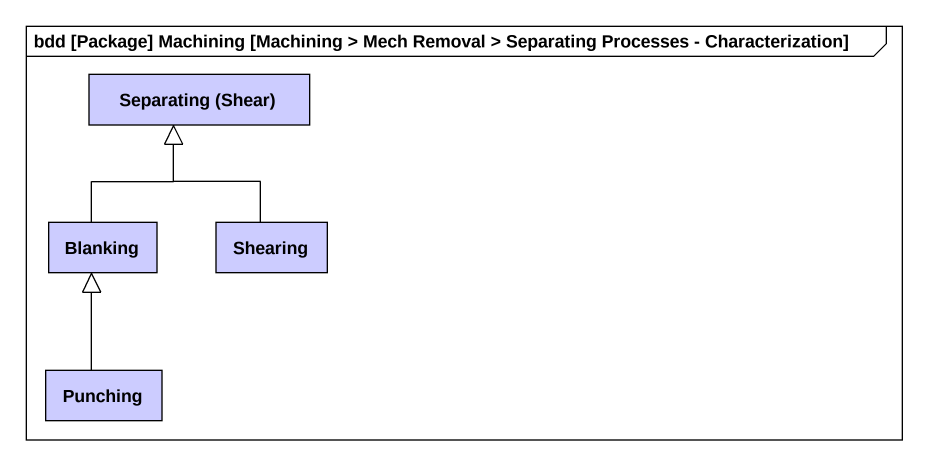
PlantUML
@startuml
mainframe bdd [Package] Machining [Machining > Mech Removal > Separating Processes - Characterization]
hide circle
hide empty members
class "Separating (Shear)" as Separating_Shear #CCCCFF
class Blanking #CCCCFF
class Shearing #CCCCFF
class Punching #CCCCFF
Blanking -up-|> Separating_Shear
Shearing -up-|> Separating_Shear
Punching -up-|> Blanking
@enduml
